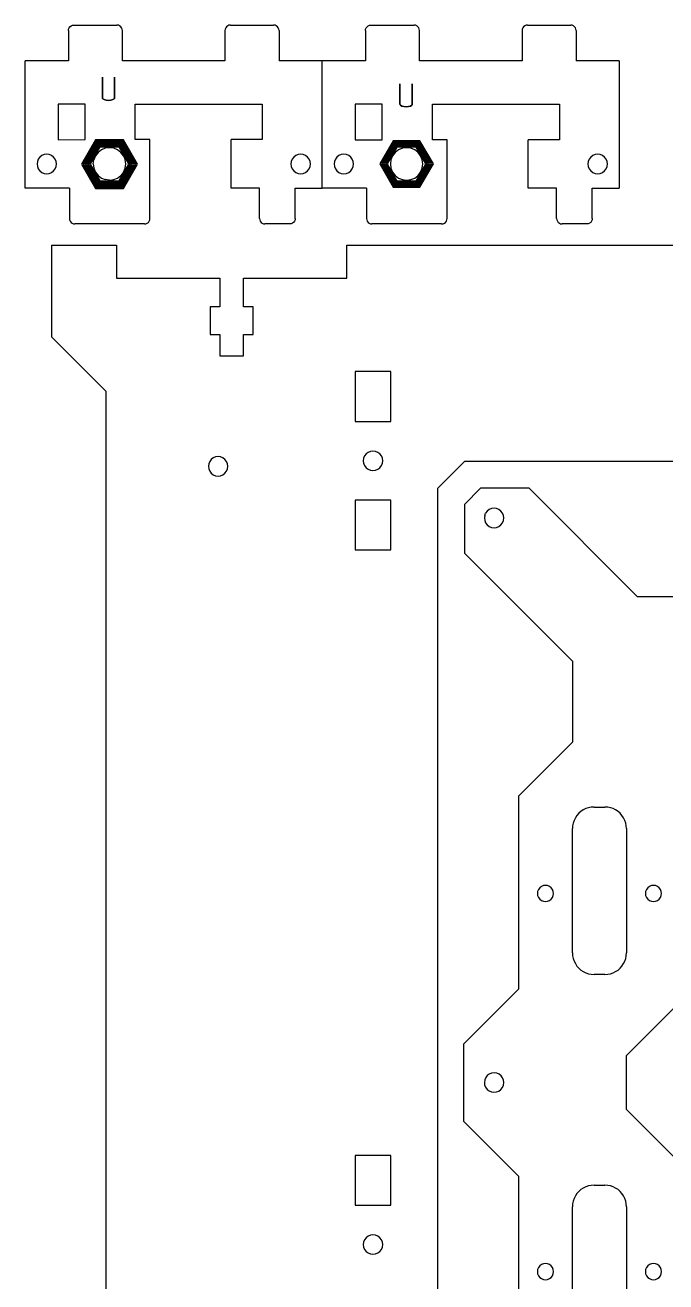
# Model space of a CAD drawing. Extents: x -335 to 357, y 17 to 496.
# Drawn here: x -196.5 to -77.9, y 262.8 to 495.5 of the extents above; entities that cross this region are included whole.
import ezdxf

# ---------------------------------------------------------------- set-up
doc = ezdxf.new("R2010")
doc.units = 0
doc.layers.get('0').update_dxf_attribs({"linetype": 'CONTINUOUS'})

msp = doc.modelspace()

# ---------------------------------------------------------------- linework, layer by layer
at = {"color": 5}
for points in [[(-188.473532, 494.451063), (-188.439467, 494.709883), (-188.339561, 494.951065), (-188.180641, 495.158171), (-187.973547, 495.31709), (-187.73236, 495.416988)], [(-188.473532, 494.451063), (-188.473532, 488.851063)], [(-187.73236, 495.416988), (-187.473534, 495.451064)], [(-187.473534, 495.451064), (-179.47355, 495.451064)], [(-179.214724, 495.416988), (-179.47355, 495.451064)], [(-178.973536, 495.31709), (-179.214724, 495.416988)], [(-178.766442, 495.158171), (-178.973536, 495.31709)], [(-178.607522, 494.951065), (-178.766442, 495.158171)], [(-178.507616, 494.709883), (-178.607522, 494.951065)], [(-178.473523, 494.451063), (-178.507616, 494.709883)], [(-178.473523, 488.851063), (-178.473523, 494.451063)], [(-159.439469, 494.709883), (-159.473533, 494.451063)], [(-159.473533, 494.451063), (-159.473533, 488.851063)], [(-159.339562, 494.951065), (-159.439469, 494.709883)], [(-159.180643, 495.158171), (-159.339562, 494.951065)], [(-158.973548, 495.31709), (-159.180643, 495.158171)], [(-158.732361, 495.416988), (-158.973548, 495.31709)], [(-158.473535, 495.451064), (-158.732361, 495.416988)], [(-158.473535, 495.451064), (-150.473523, 495.451064)], [(-150.214725, 495.416988), (-150.473551, 495.451064)], [(-149.973538, 495.31709), (-150.214725, 495.416988)], [(-149.766415, 495.158171), (-149.973538, 495.31709)], [(-149.607496, 494.951065), (-149.766415, 495.158171)], [(-149.507617, 494.709883), (-149.607496, 494.951065)], [(-149.473525, 494.451063), (-149.507617, 494.709883)], [(-149.473525, 494.451063), (-149.473525, 488.851063)], [(-133.475151, 494.449437), (-133.441076, 494.708255)], [(-133.475151, 494.449437), (-133.475151, 488.849434)], [(-133.441073, 494.708258), (-133.341178, 494.949439)], [(-133.341178, 494.949439), (-133.182258, 495.156545)], [(-133.182258, 495.156542), (-132.975152, 495.315461)], [(-132.97515, 495.315461), (-132.733968, 495.415362)], [(-132.733971, 495.415365), (-132.475151, 495.449438)], [(-132.475151, 495.449438), (-124.475153, 495.449438)], [(-124.216332, 495.415365), (-124.475153, 495.449438)], [(-123.975151, 495.315461), (-124.216332, 495.415362)], [(-123.768045, 495.156545), (-123.975148, 495.315464)], [(-123.609125, 494.949436), (-123.768045, 495.156542)], [(-123.509224, 494.708258), (-123.609125, 494.949439)], [(-123.475152, 494.44944), (-123.509224, 494.708258)], [(-123.475152, 488.849437), (-123.475152, 494.44944)], [(-104.475153, 494.44944), (-104.475153, 488.849437)], [(-104.441077, 494.708255), (-104.47515, 494.449437)], [(-104.341176, 494.949439), (-104.441077, 494.708258)], [(-104.182257, 495.156545), (-104.341176, 494.949439)], [(-103.975151, 495.315464), (-104.182257, 495.156545)], [(-103.73397, 495.415365), (-103.975151, 495.315464)], [(-103.475152, 495.449438), (-103.73397, 495.415365)], [(-103.475152, 495.449438), (-95.475151, 495.449438)], [(-95.216331, 495.415365), (-95.475148, 495.449438)], [(-94.768041, 495.156545), (-94.975152, 495.315461), (-95.216331, 495.415365)], [(-94.609127, 494.949439), (-94.768043, 495.156545)], [(-94.509226, 494.708258), (-94.609127, 494.949439)], [(-94.47515, 494.449437), (-94.509226, 494.708255)], [(-94.47515, 494.44944), (-94.47515, 488.849437)], [(-188.273549, 465.251065), (-196.473544, 465.251065), (-196.473544, 488.851063)], [(-188.473532, 488.851063), (-196.473544, 488.851063)], [(-159.473533, 488.851063), (-178.473523, 488.851063)], [(-141.473541, 488.851063), (-149.473525, 488.851063)], [(-133.475151, 488.849437), (-141.475152, 488.849437)], [(-104.475153, 488.849437), (-123.475152, 488.849437)], [(-86.475152, 488.849437), (-94.47515, 488.849437)], [(-86.475152, 488.849434), (-86.475152, 465.249436)], [(-176.073534, 480.851065), (-152.573538, 480.851065)], [(-176.073534, 474.251064), (-176.073534, 480.851065)], [(-152.573538, 480.851065), (-152.573538, 474.251064)], [(-121.075151, 480.849439), (-97.575153, 480.849439)], [(-121.075148, 474.249438), (-121.075148, 480.849439)], [(-97.575153, 480.849436), (-97.575153, 474.249435)], [(-173.361265, 474.251064), (-176.073534, 474.251064)], [(-173.361265, 459.651062), (-173.361265, 474.251064)], [(-153.073523, 459.651062), (-153.073523, 465.251065), (-158.356074, 465.251065), (-158.356074, 474.251064)], [(-152.573538, 474.251064), (-158.356074, 474.251064)], [(-118.362877, 474.249441), (-121.075151, 474.249441)], [(-118.362877, 459.649436), (-118.362877, 474.249435)], [(-103.357688, 465.249442), (-103.357688, 474.249441)], [(-97.575153, 474.249438), (-103.357688, 474.249438)], [(-188.273549, 465.251065), (-188.273549, 459.651062)], [(-146.473531, 465.251065), (-141.473541, 465.251065)], [(-146.473531, 459.651062), (-146.473531, 465.251065)], [(-133.275152, 465.249439), (-141.475152, 465.249439)], [(-133.275152, 465.249439), (-133.275152, 459.649436)], [(-98.075152, 465.249436), (-103.357688, 465.249436)], [(-98.075152, 459.649439), (-98.075152, 465.249442)], [(-91.475151, 459.649439), (-91.475151, 465.249439)], [(-91.475151, 465.249439), (-86.475152, 465.249439)], [(-188.273549, 459.651062), (-188.239456, 459.392244)], [(-188.239456, 459.392244), (-188.13955, 459.151063)], [(-188.13955, 459.151063), (-187.98063, 458.943957)], [(-187.98063, 458.943957), (-187.773536, 458.785038)], [(-187.773536, 458.785038), (-187.532349, 458.685137)], [(-187.532349, 458.685137), (-187.273523, 458.651064)], [(-174.361263, 458.651064), (-187.273523, 458.651064)], [(-174.361263, 458.651064), (-174.102437, 458.685137)], [(-174.102437, 458.685137), (-173.86125, 458.785038)], [(-173.86125, 458.785038), (-173.654156, 458.943957)], [(-173.654156, 458.943957), (-173.495236, 459.151063)], [(-173.495236, 459.151063), (-173.39533, 459.392244)], [(-173.39533, 459.392244), (-173.361265, 459.651062)], [(-153.073523, 459.651062), (-153.039459, 459.392244)], [(-153.039459, 459.392244), (-152.939552, 459.151063)], [(-152.939552, 459.151063), (-152.780633, 458.943957)], [(-152.780633, 458.943957), (-152.573538, 458.785038)], [(-152.573538, 458.785038), (-152.332351, 458.685137)], [(-152.332351, 458.685137), (-152.073525, 458.651064)], [(-147.473529, 458.651064), (-152.073525, 458.651064)], [(-146.473531, 459.651062), (-146.507595, 459.392244), (-146.607502, 459.151063), (-146.766421, 458.943957), (-146.973544, 458.785038), (-147.214731, 458.685137), (-147.473529, 458.651064)], [(-133.275152, 459.649439), (-133.241074, 459.390619)], [(-133.241076, 459.390619), (-133.141178, 459.149437)], [(-133.141178, 459.149437), (-132.982259, 458.942331)], [(-132.982259, 458.942331), (-132.775153, 458.783412)], [(-132.775153, 458.783409), (-132.533969, 458.683511)], [(-132.533971, 458.683514), (-132.275151, 458.649438)], [(-119.362875, 458.649435), (-132.275151, 458.649435)], [(-119.362875, 458.649435), (-119.104057, 458.683511)], [(-119.104057, 458.683511), (-118.862876, 458.783409), (-118.65577, 458.942328)], [(-118.65577, 458.942328), (-118.49685, 459.149434)], [(-118.496848, 459.149437), (-118.396949, 459.390619)], [(-118.396949, 459.390619), (-118.362877, 459.649439)], [(-98.075152, 459.649439), (-98.041076, 459.390619)], [(-98.041076, 459.390616), (-97.941178, 459.149434)], [(-97.941178, 459.149434), (-97.782256, 458.942328)], [(-97.782256, 458.942331), (-97.575153, 458.783412)], [(-97.575153, 458.783412), (-97.333971, 458.683514)], [(-97.333971, 458.683514), (-97.075151, 458.649438)], [(-92.475152, 458.649438), (-97.075151, 458.649438)], [(-92.216331, 458.683514), (-92.475152, 458.649438)], [(-91.975153, 458.783412), (-92.216331, 458.683514)], [(-91.768044, 458.942331), (-91.975153, 458.783412)], [(-91.609127, 459.149434), (-91.768044, 458.942328)], [(-91.509226, 459.390619), (-91.609127, 459.149437)], [(-91.475151, 459.649439), (-91.509226, 459.390619)]]:
    msp.add_lwpolyline(points, dxfattribs=at)
at = {"color": 7}
for points in [[(-141.475152, 465.249436), (-141.475152, 488.849434)], [(-185.373546, 480.851065), (-190.373536, 480.847142), (-190.368456, 474.247129)], [(-190.368343, 474.247129), (-185.368353, 474.251052), (-185.373433, 480.851065)], [(-130.375152, 480.849439), (-135.37515, 480.845488)], [(-135.37515, 480.845488), (-135.369958, 474.24549), (-130.369959, 474.249415)], [(-130.369959, 474.249438), (-130.375152, 480.849439)], [(-182.356083, 472.34914), (-182.977395, 471.872385)], [(-180.856072, 472.751064), (-181.632521, 472.64884), (-182.356083, 472.34914)], [(-180.079622, 472.64884), (-180.856072, 472.751064)], [(-179.35606, 472.34914), (-180.079622, 472.64884)], [(-178.734748, 471.872385), (-179.35606, 472.34914)], [(-127.357686, 472.347514), (-127.979006, 471.870759)], [(-126.634141, 472.647215), (-127.357688, 472.347514)], [(-125.08123, 472.647215), (-125.857686, 472.749438), (-126.634141, 472.647215)], [(-123.736365, 471.870759), (-124.357686, 472.347514), (-125.08123, 472.647215)], [(-193.746318, 471.023855), (-194.032378, 470.651062), (-194.21221, 470.216937), (-194.273537, 469.751064), (-194.21221, 469.285189), (-194.032378, 468.851063), (-193.746318, 468.47827), (-193.37353, 468.192218), (-192.939416, 468.012398), (-192.473524, 467.951062), (-192.007659, 468.012398), (-191.573545, 468.192218), (-191.200758, 468.47827), (-190.914697, 468.851063), (-190.734865, 469.285189), (-190.673538, 469.751064), (-190.734865, 470.216937), (-190.914697, 470.651062), (-191.200758, 471.023855), (-191.573545, 471.30991), (-192.007659, 471.489731), (-192.473524, 471.551063), (-192.939416, 471.489731), (-193.37353, 471.30991), (-193.746318, 471.023855)], [(-183.856066, 469.751064), (-183.753845, 470.52752)], [(-182.977395, 471.872385), (-183.454153, 471.251064), (-183.753845, 470.52752)], [(-178.25799, 471.251064), (-178.734748, 471.872385)], [(-178.25799, 471.251064), (-177.958298, 470.52752)], [(-177.958298, 468.974606), (-177.856078, 469.751064), (-177.958298, 470.52752)], [(-147.032387, 470.651062), (-147.212191, 470.216937), (-147.273546, 469.751064), (-147.212191, 469.285189), (-147.032387, 468.851063), (-146.746327, 468.47827), (-146.37354, 468.192218), (-145.939425, 468.012398), (-145.473533, 467.951062), (-145.007669, 468.012398), (-144.573526, 468.192218), (-144.200739, 468.47827), (-143.914678, 468.851063), (-143.734875, 469.285189), (-143.673548, 469.751064), (-143.734875, 470.216937), (-143.914678, 470.651062), (-144.200739, 471.023855), (-144.573526, 471.30991), (-145.007669, 471.489731), (-145.473533, 471.551063), (-145.939425, 471.489731), (-146.37354, 471.30991), (-146.746327, 471.023855), (-147.032387, 470.651062)], [(-139.213819, 470.215308), (-139.275148, 469.749439)], [(-139.033998, 470.64944), (-139.213819, 470.215311)], [(-138.74794, 471.02223), (-139.033998, 470.64944)], [(-138.37515, 471.308285), (-138.747943, 471.02223)], [(-137.941025, 471.488105), (-138.37515, 471.308285)], [(-137.475149, 471.549435), (-137.941025, 471.488102)], [(-137.009276, 471.488102), (-137.475149, 471.549435)], [(-136.575151, 471.308285), (-137.009276, 471.488105)], [(-136.202361, 471.02223), (-136.575151, 471.308285)], [(-135.916306, 470.64944), (-136.202361, 471.02223)], [(-135.736485, 470.215308), (-135.916306, 470.649437)], [(-135.736485, 469.283563), (-135.675153, 469.749439), (-135.736485, 470.215311)], [(-128.755462, 470.525897), (-128.857685, 469.749439)], [(-127.979006, 471.870759), (-128.455761, 471.249438), (-128.755462, 470.525897)], [(-123.25961, 471.249438), (-123.736368, 471.870759)], [(-122.95991, 470.525897), (-123.25961, 471.249438)], [(-122.857689, 469.749439), (-122.959907, 470.525897)], [(-92.213819, 470.215311), (-92.275152, 469.749439)], [(-92.033996, 470.649437), (-92.213819, 470.215308)], [(-91.747941, 471.02223), (-92.033993, 470.64944)], [(-91.375151, 471.308285), (-91.747944, 471.02223)], [(-90.941025, 471.488102), (-91.375148, 471.308282)], [(-90.47515, 471.549438), (-90.941025, 471.488105)], [(-90.009277, 471.488105), (-90.47515, 471.549438)], [(-89.575152, 471.308285), (-90.009277, 471.488105)], [(-89.202359, 471.02223), (-89.575152, 471.308285)], [(-88.916307, 470.64944), (-89.202359, 471.02223)], [(-88.736486, 470.215311), (-88.916307, 470.64944)], [(-88.675151, 469.749439), (-88.736486, 470.215311)], [(-183.856066, 469.751064), (-183.753845, 468.974606), (-183.454153, 468.251064)], [(-183.454153, 468.251064), (-182.977395, 467.629744), (-182.356083, 467.152989)], [(-179.35606, 467.152989), (-178.734748, 467.629744)], [(-178.25799, 468.251064), (-178.734748, 467.629744)], [(-178.25799, 468.251064), (-177.958298, 468.974606)], [(-139.275151, 469.749436), (-139.213819, 469.28356)], [(-139.213819, 469.28356), (-139.033998, 468.849438)], [(-139.033998, 468.849438), (-138.747943, 468.476647)], [(-138.74794, 468.476645), (-138.375147, 468.19059)], [(-138.37515, 468.19059), (-137.941025, 468.010769)], [(-137.941025, 468.010772), (-137.475152, 467.949439)], [(-137.475152, 467.949439), (-137.009276, 468.010772)], [(-137.009276, 468.010772), (-136.575151, 468.190593)], [(-136.575151, 468.190593), (-136.202361, 468.476647)], [(-136.202361, 468.476647), (-135.916306, 468.849438)], [(-135.916306, 468.849438), (-135.736485, 469.28356)], [(-128.857685, 469.749439), (-128.755462, 468.97298)], [(-128.755462, 468.97298), (-128.455761, 468.249439)], [(-128.455761, 468.249439), (-127.979006, 467.628118)], [(-127.979006, 467.628118), (-127.357688, 467.151363)], [(-125.08123, 466.85166), (-124.357686, 467.151363), (-123.736365, 467.628118)], [(-123.736368, 467.628118), (-123.25961, 468.249439), (-122.95991, 468.97298)], [(-122.959907, 468.97298), (-122.857689, 469.749439)], [(-92.275152, 469.749439), (-92.213819, 469.283563)], [(-92.213819, 469.283563), (-92.033996, 468.849438)], [(-92.033996, 468.849438), (-91.747944, 468.476647)], [(-91.747944, 468.476647), (-91.375151, 468.190593)], [(-91.375151, 468.190593), (-90.941025, 468.010772)], [(-90.941025, 468.010769), (-90.47515, 467.949437)], [(-90.47515, 467.949437), (-90.009274, 468.010769), (-89.575152, 468.19059)], [(-89.575152, 468.190593), (-89.202359, 468.476647), (-88.916307, 468.849438)], [(-88.916307, 468.849438), (-88.736486, 469.283563)], [(-88.736486, 469.283563), (-88.675151, 469.749439)], [(-182.356083, 467.152989), (-181.632521, 466.853285)], [(-180.856072, 466.751065), (-181.632521, 466.853285)], [(-180.856072, 466.751065), (-180.079622, 466.853285)], [(-180.079622, 466.853285), (-179.35606, 467.152989)], [(-127.357686, 467.151363), (-126.634141, 466.85166)], [(-126.634141, 466.85166), (-125.857686, 466.749439), (-125.08123, 466.85166)], [(-135.379085, 431.307018), (-135.379085, 422.10702)], [(-128.779084, 431.307018), (-135.379085, 431.307018)], [(-128.779084, 422.10702), (-128.779084, 431.307018)], [(-135.379085, 422.10702), (-128.779084, 422.10702)], [(-132.545404, 416.547355), (-132.979947, 416.367362)], [(-132.079083, 416.60875), (-132.545404, 416.547355)], [(-131.612761, 416.547355), (-132.079083, 416.60875)], [(-131.178221, 416.367362), (-131.612761, 416.547355)], [(-162.487297, 414.249806), (-162.548689, 413.783485)], [(-162.307304, 414.684347), (-162.487297, 414.249806)], [(-162.020975, 415.057498), (-162.307304, 414.684347)], [(-161.647827, 415.343824), (-162.020975, 415.057498)], [(-161.213284, 415.523817), (-161.647827, 415.343824)], [(-160.746962, 415.585211), (-161.213284, 415.523817)], [(-160.280641, 415.523817), (-160.746962, 415.585211)], [(-159.8461, 415.343824), (-160.280641, 415.523817)], [(-159.472952, 415.057498), (-159.8461, 415.343824)], [(-159.186623, 414.684347), (-159.472952, 415.057498)], [(-159.00663, 414.249806), (-159.186623, 414.684347)], [(-158.945239, 413.783485), (-159.00663, 414.249806)], [(-133.819417, 415.273345), (-133.880809, 414.807023)], [(-133.880809, 414.807023), (-133.819417, 414.340702)], [(-133.639425, 415.707885), (-133.819417, 415.273345)], [(-133.819417, 414.340702), (-133.639425, 413.906161)], [(-133.353096, 416.081036), (-133.639425, 415.707885)], [(-132.979947, 416.367362), (-133.353096, 416.081036)], [(-130.805072, 416.081036), (-131.178221, 416.367362)], [(-130.518744, 415.707885), (-130.805072, 416.081036)], [(-130.338751, 415.273345), (-130.518744, 415.707885)], [(-130.518744, 413.906161), (-130.338751, 414.340702)], [(-130.277359, 414.807023), (-130.338751, 415.273345)], [(-130.338751, 414.340702), (-130.277359, 414.807023)], [(-162.548689, 413.783485), (-162.487297, 413.317164)], [(-162.487297, 413.317164), (-162.307304, 412.882623)], [(-162.307304, 412.882623), (-162.020975, 412.509472)], [(-162.020975, 412.509472), (-161.647827, 412.223146)], [(-161.647827, 412.223146), (-161.213284, 412.043153)], [(-161.213284, 412.043153), (-160.746962, 411.981759)], [(-160.746962, 411.981759), (-160.280641, 412.043153)], [(-160.280641, 412.043153), (-159.8461, 412.223146)], [(-159.8461, 412.223146), (-159.472952, 412.509472)], [(-159.472952, 412.509472), (-159.186623, 412.882623)], [(-159.186623, 412.882623), (-159.00663, 413.317164)], [(-159.00663, 413.317164), (-158.945239, 413.783485)], [(-133.639425, 413.906161), (-133.353096, 413.53301)], [(-133.353096, 413.53301), (-132.979947, 413.246684)], [(-132.979947, 413.246684), (-132.545404, 413.066691)], [(-132.545404, 413.066691), (-132.079083, 413.005297)], [(-132.079083, 413.005297), (-131.612761, 413.066691)], [(-131.612761, 413.066691), (-131.178221, 413.246684)], [(-131.178221, 413.246684), (-130.805072, 413.53301)], [(-130.805072, 413.53301), (-130.518744, 413.906161)], [(-135.379085, 407.507026), (-135.379085, 398.307031), (-128.779084, 398.307031), (-128.779084, 407.507026), (-135.379085, 407.507026)], [(-111.398493, 404.689071), (-111.218672, 405.123197)], [(-110.125702, 405.961863), (-110.559827, 405.782042), (-110.932618, 405.49599), (-111.218672, 405.123197)], [(-110.559827, 402.664353), (-110.125702, 402.484532), (-109.659826, 402.423197), (-109.193951, 402.484532), (-108.759825, 402.664353), (-108.387035, 402.950405), (-108.10098, 403.323198), (-107.92116, 403.757323), (-107.859827, 404.223196), (-107.92116, 404.689071), (-108.10098, 405.123197), (-108.387035, 405.49599), (-108.759825, 405.782042), (-109.193951, 405.961863), (-109.659826, 406.023195), (-110.07909, 405.962814), (-110.125702, 405.961967)], [(-111.398493, 404.689071), (-111.459826, 404.223196), (-111.398493, 403.757323), (-111.218672, 403.323198), (-110.932618, 402.950405), (-110.559827, 402.664353)], [(-91.149449, 350.719868), (-91.671555, 350.685649), (-92.184725, 350.583572), (-92.680183, 350.415387), (-93.149448, 350.183971), (-93.584494, 349.893282), (-93.977878, 349.548296), (-94.322863, 349.154915), (-94.613549, 348.719869), (-94.844966, 348.250604), (-95.013153, 347.755146), (-95.115228, 347.241973), (-95.14945, 346.719871)], [(-91.149449, 350.719868), (-89.149451, 350.719868)], [(-86.321025, 349.548296), (-86.714406, 349.893282), (-87.149452, 350.183971), (-87.618717, 350.415387), (-88.114175, 350.583572), (-88.627345, 350.685649), (-89.149451, 350.719868)], [(-85.976039, 349.154915), (-86.321025, 349.548296)], [(-85.685351, 348.719869), (-85.976039, 349.154915)], [(-95.14945, 323.719877), (-95.14945, 346.719871)], [(-85.453934, 348.250604), (-85.685351, 348.719869)], [(-85.285749, 347.755146), (-85.453934, 348.250604)], [(-85.149453, 346.719871), (-85.183672, 347.241973), (-85.285749, 347.755146)], [(-85.149453, 346.719871), (-85.149453, 323.719877)], [(-100.537676, 336.161726), (-100.899448, 336.011874), (-101.210107, 335.773498), (-101.448486, 335.462836), (-101.598335, 335.101064), (-101.649445, 334.712836), (-101.598335, 334.324609), (-101.448486, 333.962836), (-101.210107, 333.652177), (-100.899448, 333.413798), (-100.537676, 333.26395), (-100.149448, 333.212836), (-99.761218, 333.26395), (-99.399448, 333.413798), (-99.088787, 333.652177), (-98.85041, 333.962836), (-98.700559, 334.324609), (-98.649449, 334.712836), (-98.700559, 335.101064), (-98.85041, 335.462836), (-99.088787, 335.773498), (-99.399448, 336.011874), (-99.761218, 336.161726), (-100.149448, 336.212836), (-100.537676, 336.161726)], [(-81.598341, 335.101064), (-81.649454, 334.712836), (-81.598341, 334.324609), (-81.448492, 333.962836), (-81.210113, 333.652177), (-80.899454, 333.413798), (-80.537682, 333.26395), (-80.149454, 333.212836), (-79.761227, 333.26395), (-79.399455, 333.413798), (-79.088793, 333.652177), (-78.850417, 333.962836), (-78.700565, 334.324609), (-78.649455, 334.712836), (-78.700565, 335.101064), (-78.850417, 335.462836), (-79.088793, 335.773498), (-79.399455, 336.011874), (-79.761227, 336.161726), (-80.149454, 336.212836), (-80.537682, 336.161726), (-80.899454, 336.011874), (-81.210113, 335.773498), (-81.448492, 335.462836), (-81.598341, 335.101064)], [(-95.14945, 323.719877), (-95.115228, 323.197773), (-95.013153, 322.684602), (-94.844966, 322.189144), (-94.613549, 321.719878), (-94.322863, 321.284832), (-93.977878, 320.891451), (-93.584494, 320.546465), (-93.149448, 320.255777), (-92.680183, 320.024361), (-92.184725, 319.856175), (-91.671555, 319.754099), (-91.149449, 319.719879)], [(-89.149451, 319.719879), (-88.627345, 319.754099), (-88.114175, 319.856175), (-87.618717, 320.024361), (-87.149452, 320.255777), (-86.714406, 320.546465), (-86.321025, 320.891451), (-85.976039, 321.284832), (-85.685351, 321.719878), (-85.453934, 322.189144), (-85.285749, 322.684602), (-85.183672, 323.197773), (-85.149453, 323.719877)], [(-89.149451, 319.719879), (-91.149449, 319.719879)], [(-111.403593, 299.266446), (-111.228638, 298.830337), (-110.946771, 298.454369), (-110.577201, 298.164165), (-110.145113, 297.979501), (-109.679954, 297.912961), (-109.213424, 297.969081), (-108.777315, 298.144036), (-108.401347, 298.425903), (-108.111143, 298.795473), (-107.92648, 299.22756), (-107.85994, 299.692719), (-107.91606, 300.15925), (-108.091015, 300.59536), (-108.372882, 300.971327), (-108.742452, 301.261532), (-109.17454, 301.446196), (-109.639698, 301.512735), (-110.106229, 301.456615), (-110.542338, 301.28166), (-110.918306, 300.999794), (-111.20851, 300.630224), (-111.393173, 300.198136), (-111.459713, 299.732977), (-111.403593, 299.266446)], [(-135.379085, 286.222094), (-135.379085, 277.022098)], [(-128.779084, 286.222094), (-135.379085, 286.222094)], [(-128.779084, 277.022098), (-128.779084, 286.222094)], [(-93.977878, 279.541282), (-94.322863, 279.1479), (-94.613549, 278.712855)], [(-93.149448, 280.176956), (-93.584494, 279.886268), (-93.977878, 279.541282)], [(-92.680183, 280.408373), (-93.149448, 280.176956)], [(-92.184725, 280.576558), (-92.680183, 280.408373)], [(-91.671555, 280.678634), (-92.184725, 280.576558)], [(-91.149449, 280.712854), (-91.671555, 280.678634)], [(-91.149449, 280.712854), (-89.149451, 280.712854)], [(-88.627345, 280.678634), (-89.149451, 280.712854)], [(-88.114175, 280.576558), (-88.627345, 280.678634)], [(-87.618717, 280.408373), (-88.114175, 280.576558)], [(-87.149452, 280.176956), (-87.618717, 280.408373)], [(-86.321025, 279.541282), (-86.714406, 279.886268), (-87.149452, 280.176956)], [(-85.976039, 279.1479), (-86.321025, 279.541282)], [(-135.379085, 277.022098), (-128.779084, 277.022098)], [(-95.115228, 277.23496), (-95.14945, 276.712855)], [(-95.013153, 277.748132), (-95.115228, 277.23496)], [(-94.844966, 278.243589), (-95.013153, 277.748132)], [(-94.613549, 278.712855), (-94.844966, 278.243589)], [(-85.685351, 278.712855), (-85.976039, 279.1479)], [(-85.453934, 278.243589), (-85.685351, 278.712855)], [(-85.149453, 276.712855), (-85.183672, 277.23496), (-85.285749, 277.748132), (-85.453934, 278.243589)], [(-95.14945, 253.712863), (-95.14945, 276.712855)], [(-85.149453, 276.712855), (-85.149453, 253.712863)], [(-132.079083, 271.523825), (-132.545404, 271.462433), (-132.979947, 271.28244), (-133.353096, 270.996112), (-133.639425, 270.622963), (-133.819417, 270.188421), (-133.880809, 269.7221)], [(-130.338751, 270.188421), (-130.518744, 270.622963), (-130.805072, 270.996112), (-131.178221, 271.28244), (-131.612761, 271.462433), (-132.079083, 271.523825)], [(-130.277359, 269.7221), (-130.338751, 270.188421)], [(-133.880809, 269.7221), (-133.819417, 269.255779)], [(-133.819417, 269.255779), (-133.639425, 268.821237), (-133.353096, 268.448089), (-132.979947, 268.16176), (-132.545404, 267.981767), (-132.079083, 267.920375)], [(-132.079083, 267.920375), (-131.612761, 267.981767), (-131.178221, 268.16176), (-130.805072, 268.448089), (-130.518744, 268.821237), (-130.338751, 269.255779), (-130.277359, 269.7221)], [(-99.088787, 265.773519), (-99.399448, 266.011896), (-99.761218, 266.161747), (-100.149448, 266.212858), (-100.537676, 266.161747), (-100.899448, 266.011896), (-101.210107, 265.773519), (-101.448486, 265.46286), (-101.598335, 265.101088), (-101.649445, 264.712861), (-101.598335, 264.32463), (-101.448486, 263.962861), (-101.210107, 263.652199), (-100.899448, 263.413823), (-100.537676, 263.263971), (-100.149448, 263.212861), (-99.761218, 263.263971), (-99.399448, 263.413823), (-99.088787, 263.652199), (-98.85041, 263.962861), (-98.700559, 264.32463), (-98.649449, 264.712861), (-98.700559, 265.101088), (-98.85041, 265.46286), (-99.088787, 265.773519)], [(-79.088793, 263.652199), (-78.850417, 263.962861), (-78.700565, 264.32463), (-78.649455, 264.712861), (-78.700565, 265.101088), (-78.850417, 265.46286), (-79.088793, 265.773519), (-79.399455, 266.011896), (-79.761227, 266.161747), (-80.149454, 266.212858), (-80.537682, 266.161747), (-80.899454, 266.011896), (-81.210113, 265.773519), (-81.448492, 265.46286), (-81.598341, 265.101088), (-81.649454, 264.712861), (-81.598341, 264.32463), (-81.448492, 263.962861), (-81.210113, 263.652199), (-80.899454, 263.413823), (-80.537682, 263.263971), (-80.149454, 263.212861), (-79.761227, 263.263971), (-79.399455, 263.413823), (-79.088793, 263.652199)]]:
    msp.add_lwpolyline(points, dxfattribs=at)
at = {"color": 1}
for points in [[(-182.147323, 485.805826), (-182.147323, 481.996994), (-182.147323, 485.805826)], [(-179.919602, 481.900784), (-179.899564, 485.805826)], [(-179.899508, 485.805826), (-179.899508, 481.996994)], [(-124.827445, 480.80708), (-124.847539, 480.710871), (-124.907827, 480.622081), (-125.148992, 480.46676), (-125.510358, 480.361398), (-125.951347, 480.326281), (-126.392339, 480.361401), (-126.753699, 480.46676), (-126.994864, 480.622081), (-127.055155, 480.710871), (-127.075249, 480.80708), (-127.075249, 484.615912), (-127.075249, 480.80708), (-127.055155, 480.710871), (-126.994861, 480.622081), (-126.753696, 480.46676), (-126.392336, 480.361398), (-125.951344, 480.326281), (-125.510355, 480.361401), (-125.148989, 480.46676), (-124.907827, 480.622081), (-124.847539, 480.710871), (-124.827445, 484.615912), (-124.827445, 480.80708)], [(-182.147323, 481.996994), (-182.127285, 481.900784)], [(-182.127229, 481.900784), (-182.147266, 481.996994)], [(-182.127229, 481.900784), (-182.066946, 481.811995)], [(-182.066946, 481.811995), (-182.127229, 481.900784)], [(-182.066946, 481.811995), (-181.825759, 481.656674)], [(-181.825759, 481.656674), (-182.066946, 481.811995)], [(-181.825759, 481.656674), (-181.464402, 481.551312)], [(-181.464402, 481.551312), (-181.825759, 481.656674)], [(-180.582429, 481.551312), (-180.221072, 481.656674)], [(-180.221072, 481.656674), (-180.582429, 481.551312)], [(-180.221072, 481.656674), (-179.979913, 481.811995)], [(-179.979913, 481.811995), (-180.221072, 481.656674)], [(-179.979913, 481.811995), (-179.919602, 481.900784)], [(-179.919602, 481.900784), (-179.979913, 481.811995)], [(-179.899508, 481.996994), (-179.919545, 481.900784)], [(-181.464402, 481.551312), (-181.023429, 481.516192)], [(-181.023429, 481.516192), (-181.464402, 481.551312)], [(-181.023429, 481.516192), (-180.582429, 481.551312)], [(-180.582429, 481.551312), (-181.023429, 481.516192)]]:
    msp.add_lwpolyline(points, dxfattribs=at)
at = {"color": 3}
for points in [[(-183.436288, 474.238646), (-186.03437, 469.738646)], [(-178.355611, 465.438647), (-175.873015, 469.738646), (-178.355611, 474.038646), (-183.320831, 474.038646), (-185.803427, 469.738646), (-183.320831, 465.438647), (-178.355611, 465.438647)], [(-183.205346, 465.638646), (-178.471068, 465.638646), (-176.103929, 469.738646), (-178.471068, 473.838647), (-183.205346, 473.838647), (-185.572485, 469.738646), (-183.205346, 465.638646)], [(-183.089889, 465.838646), (-178.586553, 465.838646), (-176.334872, 469.738646), (-178.586553, 473.638647), (-183.089889, 473.638647), (-185.341542, 469.738646), (-183.089889, 465.838646)], [(-182.974403, 473.438645), (-185.1106, 469.738646), (-182.974403, 466.038645), (-178.70201, 466.038645), (-176.565814, 469.738646), (-178.70201, 473.438645), (-182.974403, 473.438645)], [(-176.796756, 469.738646), (-178.817496, 473.238645), (-182.858946, 473.238645), (-184.879657, 469.738646), (-182.858946, 466.238645), (-178.817496, 466.238645), (-176.796756, 469.738646)], [(-177.027699, 469.738646), (-178.932953, 473.038645), (-182.743461, 473.038645), (-184.648715, 469.738646), (-182.743461, 466.438647), (-178.932953, 466.438647), (-177.027699, 469.738646)], [(-177.258641, 469.738646), (-179.048438, 472.838646), (-182.628004, 472.838646), (-184.417772, 469.738646), (-182.628004, 466.638647), (-179.048438, 466.638647), (-177.258641, 469.738646)], [(-178.240126, 474.238646), (-183.436288, 474.238646)], [(-175.642072, 469.738646), (-178.240126, 474.238646)], [(-128.340293, 474.049438), (-130.8229, 469.749439)], [(-128.224822, 473.849439), (-130.591961, 469.749439)], [(-128.109351, 473.649439), (-130.361021, 469.749439)], [(-127.993885, 473.44944), (-130.130076, 469.749439)], [(-127.878414, 473.24944), (-129.899139, 469.749441)], [(-127.762943, 473.04944), (-129.668199, 469.749441)], [(-127.647474, 472.849438), (-129.43726, 469.749441)], [(-123.375081, 474.049438), (-128.340293, 474.049438)], [(-123.490553, 473.849439), (-128.224825, 473.849439)], [(-123.606021, 473.649439), (-128.109351, 473.649439)], [(-123.721489, 473.44944), (-127.993885, 473.44944)], [(-123.836963, 473.24944), (-127.878414, 473.24944)], [(-123.952432, 473.04944), (-127.762943, 473.04944)], [(-124.067903, 472.849438), (-127.647474, 472.849438)], [(-122.278117, 469.749441), (-124.067903, 472.849438)], [(-122.047175, 469.749441), (-123.952432, 473.04944)], [(-121.816233, 469.749441), (-123.836963, 473.24944)], [(-121.585296, 469.749439), (-123.721489, 473.44944)], [(-121.354356, 469.749439), (-123.606021, 473.649439)], [(-121.123414, 469.749439), (-123.490553, 473.849439)], [(-120.892474, 469.749439), (-123.375081, 474.049438)], [(-186.03437, 469.738646), (-183.436288, 465.238647)], [(-178.240126, 465.238647), (-175.642072, 469.738646)], [(-130.8229, 469.749439), (-128.340293, 465.449439)], [(-130.591961, 469.749439), (-128.224822, 465.649438)], [(-130.361021, 469.749439), (-128.109351, 465.849438)], [(-130.130076, 469.749439), (-127.993885, 466.049438)], [(-129.899139, 469.749439), (-127.878414, 466.249437)], [(-129.668199, 469.749441), (-127.762943, 466.449442)], [(-129.43726, 469.749441), (-127.647474, 466.649442)], [(-124.067903, 466.649442), (-122.278117, 469.749441)], [(-123.952432, 466.449442), (-122.047175, 469.749441)], [(-123.836963, 466.249437), (-121.816233, 469.749439)], [(-123.721489, 466.049438), (-121.585296, 469.749439)], [(-123.606021, 465.849438), (-121.354356, 469.749439)], [(-123.490553, 465.649438), (-121.123414, 469.749439)], [(-123.375081, 465.449439), (-120.892474, 469.749439)], [(-128.340293, 465.449439), (-123.375081, 465.449439)], [(-128.224822, 465.649438), (-123.490553, 465.649438)], [(-128.109351, 465.849438), (-123.606021, 465.849438)], [(-127.993885, 466.049438), (-123.721489, 466.049438)], [(-127.878414, 466.249437), (-123.836963, 466.249437)], [(-127.762943, 466.449442), (-123.952432, 466.449442)], [(-127.647474, 466.649442), (-124.067903, 466.649442)], [(-183.436288, 465.238647), (-178.240126, 465.238647)]]:
    msp.add_lwpolyline(points, dxfattribs=at)
at = {"color": 2}
for points in [[(-191.52907, 437.7128), (-191.52907, 454.712799)], [(-191.52907, 454.712799), (-179.529074, 454.712799)], [(-179.529074, 454.712799), (-179.529074, 448.6128), (-160.42909, 448.6128)], [(-136.931465, 454.712799), (-11.113652, 454.712799)], [(-136.929089, 448.6128), (-136.929089, 454.712799)], [(-160.42909, 448.6128), (-160.42909, 443.312803)], [(-156.029084, 443.312803), (-156.029084, 448.6128)], [(-156.029084, 448.6128), (-136.929089, 448.6128)], [(-160.42909, 443.312803), (-162.229089, 443.312803)], [(-162.229089, 443.312803), (-162.229089, 438.212804)], [(-154.229088, 443.312803), (-156.029084, 443.312803)], [(-154.229088, 438.212804), (-154.229088, 443.312803)], [(-191.52907, 437.7128), (-181.52907, 427.7128)], [(-162.229089, 438.212804), (-160.42909, 438.212804)], [(-160.42909, 438.212804), (-160.42909, 434.262805)], [(-156.029084, 434.262805), (-156.029084, 438.212804)], [(-156.029084, 438.212804), (-154.229088, 438.212804)], [(-160.42909, 434.262805), (-156.029084, 434.262805)], [(-181.52907, 427.7128), (-181.52907, 153.212911)], [(-120.079087, 409.712813), (-115.079089, 414.712812)], [(-115.079089, 414.712812), (134.920832, 414.712812)], [(-128.729085, 133.222143), (-120.079087, 133.222143), (-120.079087, 409.712813)]]:
    msp.add_lwpolyline(points, dxfattribs=at)
at = {"color": 4}
for points in [[(-112.149444, 409.712813), (-115.149444, 406.712814)], [(-103.149445, 409.712813), (-112.149444, 409.712813)], [(-103.149445, 409.712813), (-83.149451, 389.712819)], [(-115.149444, 406.712814), (-115.149444, 397.712815)], [(-115.149444, 397.712815), (-95.14945, 377.712821)], [(-83.149451, 389.712819), (-32.423343, 389.712819)], [(-95.14945, 377.712821), (-95.14945, 362.712828)], [(-95.14945, 362.712828), (-105.149447, 352.712831)], [(-105.149447, 352.712831), (-105.149447, 316.986718)], [(-115.31668, 306.819485), (-105.149447, 316.986718)], [(-115.31668, 306.819485), (-115.31668, 292.576846)], [(-115.31668, 292.576846), (-105.149447, 282.409613)], [(-105.149447, 282.409613), (-105.149447, 246.712866)]]:
    msp.add_lwpolyline(points, dxfattribs=at)
at = {"color": 6}
for points in [[(-85.149453, 304.712847), (-65.149459, 324.71284)], [(-85.149453, 294.71285), (-85.149453, 304.712847)], [(-65.149459, 274.712856), (-85.149453, 294.71285)]]:
    msp.add_lwpolyline(points, dxfattribs=at)

doc.saveas('drawing.dxf')
